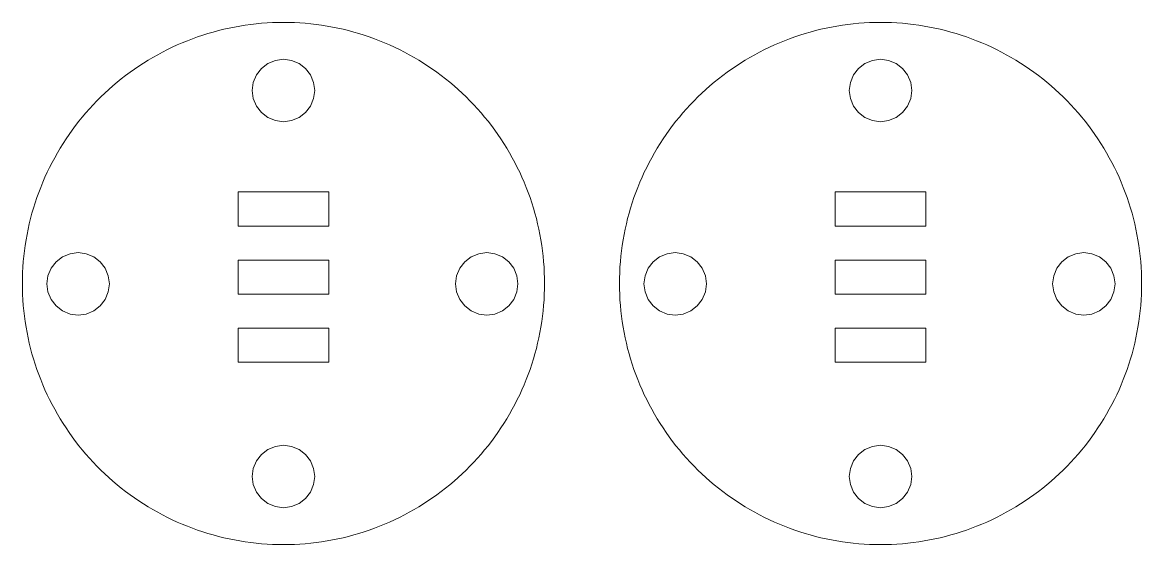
# Model space of a CAD drawing. Extents: x 0 to 2200, y 1000 to 1655.
# Drawn here: x 1699.3 to 1797.9, y 1326.9 to 1372.9 of the extents above; entities that cross this region are included whole.
import ezdxf

# ---------------------------------------------------------------- set-up
doc = ezdxf.new("R2010")
doc.units = 0
doc.layers.add('Layer0', color=7, linetype='BYLAYER', lineweight=5)

msp = doc.modelspace()

# ---------------------------------------------------------------- linework, layer by layer
at = {"layer": 'Layer0'}
for p, q in [((1718.513, 1372.586), (1718.039, 1372.5)), ((1718.989, 1372.661), (1718.513, 1372.586)), ((1719.466, 1372.726), (1718.989, 1372.661)), ((1719.945, 1372.782), (1719.466, 1372.726)), ((1720.424, 1372.827), (1719.945, 1372.782)), ((1720.905, 1372.862), (1720.424, 1372.827)), ((1721.386, 1372.887), (1720.905, 1372.862)), ((1721.867, 1372.903), (1721.386, 1372.887)), ((1722.349, 1372.908), (1721.867, 1372.903)), ((1722.831, 1372.903), (1722.349, 1372.908)), ((1723.312, 1372.887), (1722.831, 1372.903)), ((1723.793, 1372.862), (1723.312, 1372.887)), ((1724.274, 1372.827), (1723.793, 1372.862)), ((1724.753, 1372.782), (1724.274, 1372.827)), ((1725.232, 1372.726), (1724.753, 1372.782)), ((1725.709, 1372.661), (1725.232, 1372.726)), ((1726.185, 1372.586), (1725.709, 1372.661)), ((1726.659, 1372.5), (1726.185, 1372.586)), ((1771.113, 1372.586), (1770.639, 1372.5)), ((1771.589, 1372.661), (1771.113, 1372.586)), ((1772.066, 1372.726), (1771.589, 1372.661)), ((1772.545, 1372.782), (1772.066, 1372.726)), ((1773.024, 1372.827), (1772.545, 1372.782)), ((1773.505, 1372.862), (1773.024, 1372.827)), ((1773.986, 1372.887), (1773.505, 1372.862)), ((1774.467, 1372.903), (1773.986, 1372.887)), ((1774.949, 1372.908), (1774.467, 1372.903)), ((1775.431, 1372.903), (1774.949, 1372.908)), ((1775.912, 1372.887), (1775.431, 1372.903)), ((1776.393, 1372.862), (1775.912, 1372.887)), ((1776.874, 1372.827), (1776.393, 1372.862)), ((1777.353, 1372.782), (1776.874, 1372.827)), ((1777.832, 1372.726), (1777.353, 1372.782)), ((1778.309, 1372.661), (1777.832, 1372.726)), ((1778.785, 1372.586), (1778.309, 1372.661)), ((1779.259, 1372.5), (1778.785, 1372.586)), ((1714.785, 1371.628), (1714.332, 1371.465)), ((1715.242, 1371.782), (1714.785, 1371.628)), ((1715.701, 1371.926), (1715.242, 1371.782)), ((1716.164, 1372.06), (1715.701, 1371.926)), ((1716.629, 1372.185), (1716.164, 1372.06)), ((1717.097, 1372.3), (1716.629, 1372.185)), ((1717.567, 1372.405), (1717.097, 1372.3)), ((1718.039, 1372.5), (1717.567, 1372.405)), ((1727.131, 1372.405), (1726.659, 1372.5)), ((1727.601, 1372.3), (1727.131, 1372.405)), ((1728.069, 1372.185), (1727.601, 1372.3)), ((1728.534, 1372.06), (1728.069, 1372.185)), ((1728.997, 1371.926), (1728.534, 1372.06)), ((1729.456, 1371.782), (1728.997, 1371.926)), ((1729.913, 1371.628), (1729.456, 1371.782)), ((1730.366, 1371.465), (1729.913, 1371.628)), ((1767.385, 1371.628), (1766.932, 1371.465)), ((1767.842, 1371.782), (1767.385, 1371.628)), ((1768.301, 1371.926), (1767.842, 1371.782)), ((1768.764, 1372.06), (1768.301, 1371.926)), ((1769.229, 1372.185), (1768.764, 1372.06)), ((1769.697, 1372.3), (1769.229, 1372.185)), ((1770.167, 1372.405), (1769.697, 1372.3)), ((1770.639, 1372.5), (1770.167, 1372.405)), ((1779.731, 1372.405), (1779.259, 1372.5)), ((1780.201, 1372.3), (1779.731, 1372.405)), ((1780.669, 1372.185), (1780.201, 1372.3)), ((1781.134, 1372.06), (1780.669, 1372.185)), ((1781.597, 1371.926), (1781.134, 1372.06)), ((1782.056, 1371.782), (1781.597, 1371.926)), ((1782.513, 1371.628), (1782.056, 1371.782)), ((1782.966, 1371.465), (1782.513, 1371.628)), ((1712.556, 1370.719), (1712.122, 1370.509)), ((1712.994, 1370.919), (1712.556, 1370.719)), ((1713.436, 1371.11), (1712.994, 1370.919)), ((1713.882, 1371.292), (1713.436, 1371.11)), ((1714.332, 1371.465), (1713.882, 1371.292)), ((1730.816, 1371.292), (1730.366, 1371.465)), ((1731.262, 1371.11), (1730.816, 1371.292)), ((1731.704, 1370.919), (1731.262, 1371.11)), ((1732.142, 1370.719), (1731.704, 1370.919)), ((1732.576, 1370.509), (1732.142, 1370.719)), ((1765.156, 1370.719), (1764.722, 1370.509)), ((1765.594, 1370.919), (1765.156, 1370.719)), ((1766.036, 1371.11), (1765.594, 1370.919)), ((1766.482, 1371.292), (1766.036, 1371.11)), ((1766.932, 1371.465), (1766.482, 1371.292)), ((1783.416, 1371.292), (1782.966, 1371.465)), ((1783.862, 1371.11), (1783.416, 1371.292)), ((1784.304, 1370.919), (1783.862, 1371.11)), ((1784.742, 1370.719), (1784.304, 1370.919)), ((1785.176, 1370.509), (1784.742, 1370.719)), ((1710.434, 1369.581), (1710.025, 1369.327)), ((1710.849, 1369.826), (1710.434, 1369.581)), ((1711.269, 1370.063), (1710.849, 1369.826)), ((1711.693, 1370.29), (1711.269, 1370.063)), ((1712.122, 1370.509), (1711.693, 1370.29)), ((1721.637, 1369.564), (1720.974, 1369.289)), ((1722.349, 1369.658), (1721.637, 1369.564)), ((1723.061, 1369.564), (1722.349, 1369.658)), ((1723.724, 1369.289), (1723.061, 1369.564)), ((1733.005, 1370.29), (1732.576, 1370.509)), ((1733.429, 1370.063), (1733.005, 1370.29)), ((1733.849, 1369.826), (1733.429, 1370.063)), ((1734.264, 1369.581), (1733.849, 1369.826)), ((1734.673, 1369.327), (1734.264, 1369.581)), ((1763.034, 1369.581), (1762.625, 1369.327)), ((1763.449, 1369.826), (1763.034, 1369.581)), ((1763.869, 1370.063), (1763.449, 1369.826)), ((1764.293, 1370.29), (1763.869, 1370.063)), ((1764.722, 1370.509), (1764.293, 1370.29)), ((1774.237, 1369.564), (1773.574, 1369.289)), ((1774.949, 1369.658), (1774.237, 1369.564)), ((1775.661, 1369.564), (1774.949, 1369.658)), ((1776.324, 1369.289), (1775.661, 1369.564)), ((1785.605, 1370.29), (1785.176, 1370.509)), ((1786.029, 1370.063), (1785.605, 1370.29)), ((1786.449, 1369.826), (1786.029, 1370.063)), ((1786.864, 1369.581), (1786.449, 1369.826)), ((1787.273, 1369.327), (1786.864, 1369.581)), ((1709.223, 1368.794), (1708.83, 1368.515)), ((1709.621, 1369.065), (1709.223, 1368.794)), ((1710.025, 1369.327), (1709.621, 1369.065)), ((1720.404, 1368.852), (1719.967, 1368.283)), ((1720.974, 1369.289), (1720.404, 1368.852)), ((1724.294, 1368.852), (1723.724, 1369.289)), ((1724.731, 1368.283), (1724.294, 1368.852)), ((1735.077, 1369.065), (1734.673, 1369.327)), ((1735.475, 1368.794), (1735.077, 1369.065)), ((1735.868, 1368.515), (1735.475, 1368.794)), ((1761.823, 1368.794), (1761.43, 1368.515)), ((1762.221, 1369.065), (1761.823, 1368.794)), ((1762.625, 1369.327), (1762.221, 1369.065)), ((1773.004, 1368.852), (1772.567, 1368.283)), ((1773.574, 1369.289), (1773.004, 1368.852)), ((1776.894, 1368.852), (1776.324, 1369.289)), ((1777.331, 1368.283), (1776.894, 1368.852)), ((1787.677, 1369.065), (1787.273, 1369.327)), ((1788.075, 1368.794), (1787.677, 1369.065)), ((1788.468, 1368.515), (1788.075, 1368.794)), ((1707.688, 1367.629), (1707.32, 1367.318)), ((1708.063, 1367.933), (1707.688, 1367.629)), ((1708.443, 1368.228), (1708.063, 1367.933)), ((1708.83, 1368.515), (1708.443, 1368.228)), ((1719.693, 1367.619), (1719.599, 1366.908)), ((1719.967, 1368.283), (1719.693, 1367.619)), ((1725.005, 1367.619), (1724.731, 1368.283)), ((1725.099, 1366.908), (1725.005, 1367.619)), ((1736.255, 1368.228), (1735.868, 1368.515)), ((1736.635, 1367.933), (1736.255, 1368.228)), ((1737.01, 1367.629), (1736.635, 1367.933)), ((1737.378, 1367.318), (1737.01, 1367.629)), ((1760.288, 1367.629), (1759.92, 1367.318)), ((1760.663, 1367.933), (1760.288, 1367.629)), ((1761.043, 1368.228), (1760.663, 1367.933)), ((1761.43, 1368.515), (1761.043, 1368.228)), ((1772.293, 1367.619), (1772.199, 1366.908)), ((1772.567, 1368.283), (1772.293, 1367.619)), ((1777.605, 1367.619), (1777.331, 1368.283)), ((1777.699, 1366.908), (1777.605, 1367.619)), ((1788.855, 1368.228), (1788.468, 1368.515)), ((1789.235, 1367.933), (1788.855, 1368.228)), ((1789.61, 1367.629), (1789.235, 1367.933)), ((1789.978, 1367.318), (1789.61, 1367.629)), ((1706.604, 1366.674), (1706.257, 1366.34)), ((1706.959, 1367), (1706.604, 1366.674)), ((1707.32, 1367.318), (1706.959, 1367)), ((1719.599, 1366.908), (1719.693, 1366.196)), ((1725.005, 1366.196), (1725.099, 1366.908)), ((1737.739, 1367), (1737.378, 1367.318)), ((1738.094, 1366.674), (1737.739, 1367)), ((1738.441, 1366.34), (1738.094, 1366.674)), ((1759.204, 1366.674), (1758.857, 1366.34)), ((1759.559, 1367), (1759.204, 1366.674)), ((1759.92, 1367.318), (1759.559, 1367)), ((1772.199, 1366.908), (1772.293, 1366.196)), ((1777.605, 1366.196), (1777.699, 1366.908)), ((1790.339, 1367), (1789.978, 1367.318)), ((1790.694, 1366.674), (1790.339, 1367)), ((1791.041, 1366.34), (1790.694, 1366.674)), ((1705.583, 1365.652), (1705.257, 1365.298)), ((1705.916, 1366), (1705.583, 1365.652)), ((1706.257, 1366.34), (1705.916, 1366)), ((1719.693, 1366.196), (1719.967, 1365.533)), ((1724.731, 1365.533), (1725.005, 1366.196)), ((1738.782, 1366), (1738.441, 1366.34)), ((1739.115, 1365.652), (1738.782, 1366)), ((1739.441, 1365.298), (1739.115, 1365.652)), ((1758.183, 1365.652), (1757.857, 1365.298)), ((1758.516, 1366), (1758.183, 1365.652)), ((1758.857, 1366.34), (1758.516, 1366)), ((1772.293, 1366.196), (1772.567, 1365.533)), ((1777.331, 1365.533), (1777.605, 1366.196)), ((1791.382, 1366), (1791.041, 1366.34)), ((1791.715, 1365.652), (1791.382, 1366)), ((1792.041, 1365.298), (1791.715, 1365.652)), ((1704.938, 1364.936), (1704.627, 1364.568)), ((1705.257, 1365.298), (1704.938, 1364.936)), ((1719.967, 1365.533), (1720.404, 1364.963)), ((1720.404, 1364.963), (1720.974, 1364.526)), ((1723.724, 1364.526), (1724.294, 1364.963)), ((1724.294, 1364.963), (1724.731, 1365.533)), ((1739.76, 1364.936), (1739.441, 1365.298)), ((1740.071, 1364.568), (1739.76, 1364.936)), ((1757.538, 1364.936), (1757.227, 1364.568)), ((1757.857, 1365.298), (1757.538, 1364.936)), ((1772.567, 1365.533), (1773.004, 1364.963)), ((1773.004, 1364.963), (1773.574, 1364.526)), ((1776.324, 1364.526), (1776.894, 1364.963)), ((1776.894, 1364.963), (1777.331, 1365.533)), ((1792.36, 1364.936), (1792.041, 1365.298)), ((1792.671, 1364.568), (1792.36, 1364.936)), ((1704.029, 1363.813), (1703.742, 1363.427)), ((1704.324, 1364.194), (1704.029, 1363.813)), ((1704.627, 1364.568), (1704.324, 1364.194)), ((1720.974, 1364.526), (1721.637, 1364.251)), ((1721.637, 1364.251), (1722.349, 1364.158)), ((1722.349, 1364.158), (1723.061, 1364.251)), ((1723.061, 1364.251), (1723.724, 1364.526)), ((1740.374, 1364.194), (1740.071, 1364.568)), ((1740.669, 1363.813), (1740.374, 1364.194)), ((1740.956, 1363.427), (1740.669, 1363.813)), ((1756.629, 1363.813), (1756.342, 1363.427)), ((1756.924, 1364.194), (1756.629, 1363.813)), ((1757.227, 1364.568), (1756.924, 1364.194)), ((1773.574, 1364.526), (1774.237, 1364.251)), ((1774.237, 1364.251), (1774.949, 1364.158)), ((1774.949, 1364.158), (1775.661, 1364.251)), ((1775.661, 1364.251), (1776.324, 1364.526)), ((1792.974, 1364.194), (1792.671, 1364.568)), ((1793.269, 1363.813), (1792.974, 1364.194)), ((1793.556, 1363.427), (1793.269, 1363.813)), ((1703.463, 1363.034), (1703.192, 1362.636)), ((1703.742, 1363.427), (1703.463, 1363.034)), ((1741.235, 1363.034), (1740.956, 1363.427)), ((1741.506, 1362.636), (1741.235, 1363.034)), ((1756.063, 1363.034), (1755.792, 1362.636)), ((1756.342, 1363.427), (1756.063, 1363.034)), ((1793.835, 1363.034), (1793.556, 1363.427)), ((1794.106, 1362.636), (1793.835, 1363.034)), ((1702.676, 1361.822), (1702.43, 1361.408)), ((1702.929, 1362.232), (1702.676, 1361.822)), ((1703.192, 1362.636), (1702.929, 1362.232)), ((1741.769, 1362.232), (1741.506, 1362.636)), ((1742.022, 1361.822), (1741.769, 1362.232)), ((1742.268, 1361.408), (1742.022, 1361.822)), ((1755.276, 1361.822), (1755.03, 1361.408)), ((1755.529, 1362.232), (1755.276, 1361.822)), ((1755.792, 1362.636), (1755.529, 1362.232)), ((1794.369, 1362.232), (1794.106, 1362.636)), ((1794.622, 1361.822), (1794.369, 1362.232)), ((1794.868, 1361.408), (1794.622, 1361.822)), ((1702.194, 1360.988), (1701.966, 1360.563)), ((1702.43, 1361.408), (1702.194, 1360.988)), ((1742.504, 1360.988), (1742.268, 1361.408)), ((1742.732, 1360.563), (1742.504, 1360.988)), ((1754.794, 1360.988), (1754.566, 1360.563)), ((1755.03, 1361.408), (1754.794, 1360.988)), ((1795.104, 1360.988), (1794.868, 1361.408)), ((1795.332, 1360.563), (1795.104, 1360.988)), ((1701.538, 1359.701), (1701.337, 1359.263)), ((1701.748, 1360.134), (1701.538, 1359.701)), ((1701.966, 1360.563), (1701.748, 1360.134)), ((1742.95, 1360.134), (1742.732, 1360.563)), ((1743.16, 1359.701), (1742.95, 1360.134)), ((1743.361, 1359.263), (1743.16, 1359.701)), ((1754.138, 1359.701), (1753.937, 1359.263)), ((1754.348, 1360.134), (1754.138, 1359.701)), ((1754.566, 1360.563), (1754.348, 1360.134)), ((1795.55, 1360.134), (1795.332, 1360.563)), ((1795.76, 1359.701), (1795.55, 1360.134)), ((1795.961, 1359.263), (1795.76, 1359.701)), ((1701.146, 1358.82), (1700.964, 1358.374)), ((1701.337, 1359.263), (1701.146, 1358.82)), ((1743.552, 1358.82), (1743.361, 1359.263)), ((1743.734, 1358.374), (1743.552, 1358.82)), ((1753.746, 1358.82), (1753.564, 1358.374)), ((1753.937, 1359.263), (1753.746, 1358.82)), ((1796.152, 1358.82), (1795.961, 1359.263)), ((1796.334, 1358.374), (1796.152, 1358.82)), ((1700.792, 1357.925), (1700.628, 1357.472)), ((1700.964, 1358.374), (1700.792, 1357.925)), ((1718.349, 1357.969), (1726.349, 1357.969)), ((1718.349, 1354.969), (1718.349, 1357.969)), ((1726.349, 1357.969), (1726.349, 1354.969)), ((1743.906, 1357.925), (1743.734, 1358.374)), ((1744.07, 1357.472), (1743.906, 1357.925)), ((1753.392, 1357.925), (1753.228, 1357.472)), ((1753.564, 1358.374), (1753.392, 1357.925)), ((1770.949, 1354.969), (1770.949, 1357.969)), ((1770.949, 1357.969), (1778.949, 1357.969)), ((1778.949, 1357.969), (1778.949, 1354.969)), ((1796.506, 1357.925), (1796.334, 1358.374)), ((1796.67, 1357.472), (1796.506, 1357.925)), ((1700.475, 1357.015), (1700.331, 1356.555)), ((1700.628, 1357.472), (1700.475, 1357.015)), ((1744.223, 1357.015), (1744.07, 1357.472)), ((1744.367, 1356.555), (1744.223, 1357.015)), ((1753.075, 1357.015), (1752.931, 1356.555)), ((1753.228, 1357.472), (1753.075, 1357.015)), ((1796.823, 1357.015), (1796.67, 1357.472)), ((1796.967, 1356.555), (1796.823, 1357.015)), ((1700.196, 1356.093), (1700.072, 1355.627)), ((1700.331, 1356.555), (1700.196, 1356.093)), ((1744.502, 1356.093), (1744.367, 1356.555)), ((1744.626, 1355.627), (1744.502, 1356.093)), ((1752.796, 1356.093), (1752.672, 1355.627)), ((1752.931, 1356.555), (1752.796, 1356.093)), ((1797.102, 1356.093), (1796.967, 1356.555)), ((1797.226, 1355.627), (1797.102, 1356.093)), ((1699.957, 1355.16), (1699.852, 1354.69)), ((1700.072, 1355.627), (1699.957, 1355.16)), ((1726.349, 1354.969), (1718.349, 1354.969)), ((1744.741, 1355.16), (1744.626, 1355.627)), ((1744.846, 1354.69), (1744.741, 1355.16)), ((1752.557, 1355.16), (1752.452, 1354.69)), ((1752.672, 1355.627), (1752.557, 1355.16)), ((1778.949, 1354.969), (1770.949, 1354.969)), ((1797.341, 1355.16), (1797.226, 1355.627)), ((1797.446, 1354.69), (1797.341, 1355.16)), ((1699.756, 1354.217), (1699.671, 1353.743)), ((1699.852, 1354.69), (1699.756, 1354.217)), ((1744.942, 1354.217), (1744.846, 1354.69)), ((1745.027, 1353.743), (1744.942, 1354.217)), ((1752.356, 1354.217), (1752.271, 1353.743)), ((1752.452, 1354.69), (1752.356, 1354.217)), ((1797.542, 1354.217), (1797.446, 1354.69)), ((1797.627, 1353.743), (1797.542, 1354.217)), ((1699.596, 1353.268), (1699.53, 1352.79)), ((1699.671, 1353.743), (1699.596, 1353.268)), ((1745.102, 1353.268), (1745.027, 1353.743)), ((1745.168, 1352.79), (1745.102, 1353.268)), ((1752.196, 1353.268), (1752.13, 1352.79)), ((1752.271, 1353.743), (1752.196, 1353.268)), ((1797.702, 1353.268), (1797.627, 1353.743)), ((1797.768, 1352.79), (1797.702, 1353.268)), ((1699.43, 1351.832), (1699.394, 1351.352)), ((1699.475, 1352.312), (1699.43, 1351.832)), ((1699.53, 1352.79), (1699.475, 1352.312)), ((1702.314, 1351.818), (1701.877, 1351.249)), ((1702.884, 1352.255), (1702.314, 1351.818)), ((1703.547, 1352.53), (1702.884, 1352.255)), ((1704.259, 1352.624), (1703.547, 1352.53)), ((1704.971, 1352.53), (1704.259, 1352.624)), ((1705.634, 1352.255), (1704.971, 1352.53)), ((1706.203, 1351.818), (1705.634, 1352.255)), ((1706.64, 1351.249), (1706.203, 1351.818)), ((1718.349, 1351.969), (1726.349, 1351.969)), ((1718.349, 1348.969), (1718.349, 1351.969)), ((1726.349, 1351.969), (1726.349, 1348.969)), ((1738.314, 1351.818), (1737.877, 1351.249)), ((1738.884, 1352.255), (1738.314, 1351.818)), ((1739.547, 1352.53), (1738.884, 1352.255)), ((1740.259, 1352.624), (1739.547, 1352.53)), ((1740.971, 1352.53), (1740.259, 1352.624)), ((1741.634, 1352.255), (1740.971, 1352.53)), ((1742.203, 1351.818), (1741.634, 1352.255)), ((1742.64, 1351.249), (1742.203, 1351.818)), ((1745.223, 1352.312), (1745.168, 1352.79)), ((1745.268, 1351.832), (1745.223, 1352.312)), ((1745.304, 1351.352), (1745.268, 1351.832)), ((1752.03, 1351.832), (1751.994, 1351.352)), ((1752.075, 1352.312), (1752.03, 1351.832)), ((1752.13, 1352.79), (1752.075, 1352.312)), ((1754.914, 1351.818), (1754.477, 1351.249)), ((1755.484, 1352.255), (1754.914, 1351.818)), ((1756.147, 1352.53), (1755.484, 1352.255)), ((1756.859, 1352.624), (1756.147, 1352.53)), ((1757.571, 1352.53), (1756.859, 1352.624)), ((1758.234, 1352.255), (1757.571, 1352.53)), ((1758.803, 1351.818), (1758.234, 1352.255)), ((1759.24, 1351.249), (1758.803, 1351.818)), ((1770.949, 1348.969), (1770.949, 1351.969)), ((1770.949, 1351.969), (1778.949, 1351.969)), ((1778.949, 1351.969), (1778.949, 1348.969)), ((1790.914, 1351.818), (1790.477, 1351.249)), ((1791.484, 1352.255), (1790.914, 1351.818)), ((1792.147, 1352.53), (1791.484, 1352.255)), ((1792.859, 1352.624), (1792.147, 1352.53)), ((1793.571, 1352.53), (1792.859, 1352.624)), ((1794.234, 1352.255), (1793.571, 1352.53)), ((1794.803, 1351.818), (1794.234, 1352.255)), ((1795.24, 1351.249), (1794.803, 1351.818)), ((1797.823, 1352.312), (1797.768, 1352.79)), ((1797.868, 1351.832), (1797.823, 1352.312)), ((1797.904, 1351.352), (1797.868, 1351.832)), ((1699.369, 1350.871), (1699.354, 1350.389)), ((1699.394, 1351.352), (1699.369, 1350.871)), ((1701.877, 1351.249), (1701.603, 1350.586)), ((1706.915, 1350.586), (1706.64, 1351.249)), ((1737.877, 1351.249), (1737.603, 1350.586)), ((1742.915, 1350.586), (1742.64, 1351.249)), ((1745.329, 1350.871), (1745.304, 1351.352)), ((1745.344, 1350.389), (1745.329, 1350.871)), ((1751.969, 1350.871), (1751.954, 1350.389)), ((1751.994, 1351.352), (1751.969, 1350.871)), ((1754.477, 1351.249), (1754.203, 1350.586)), ((1759.515, 1350.586), (1759.24, 1351.249)), ((1790.477, 1351.249), (1790.203, 1350.586)), ((1795.515, 1350.586), (1795.24, 1351.249)), ((1797.929, 1350.871), (1797.904, 1351.352)), ((1797.944, 1350.389), (1797.929, 1350.871)), ((1699.354, 1350.389), (1699.349, 1349.908)), ((1699.349, 1349.908), (1699.354, 1349.426)), ((1701.603, 1350.586), (1701.509, 1349.874)), ((1701.509, 1349.874), (1701.603, 1349.162)), ((1707.009, 1349.874), (1706.915, 1350.586)), ((1706.915, 1349.162), (1707.009, 1349.874)), ((1737.603, 1350.586), (1737.509, 1349.874)), ((1737.509, 1349.874), (1737.603, 1349.162)), ((1743.009, 1349.874), (1742.915, 1350.586)), ((1742.915, 1349.162), (1743.009, 1349.874)), ((1745.349, 1349.908), (1745.344, 1350.389)), ((1745.344, 1349.426), (1745.349, 1349.908)), ((1751.954, 1350.389), (1751.949, 1349.908)), ((1751.949, 1349.908), (1751.954, 1349.426)), ((1754.203, 1350.586), (1754.109, 1349.874)), ((1754.109, 1349.874), (1754.203, 1349.162)), ((1759.609, 1349.874), (1759.515, 1350.586)), ((1759.515, 1349.162), (1759.609, 1349.874)), ((1790.203, 1350.586), (1790.109, 1349.874)), ((1790.109, 1349.874), (1790.203, 1349.162)), ((1795.609, 1349.874), (1795.515, 1350.586)), ((1795.515, 1349.162), (1795.609, 1349.874)), ((1797.949, 1349.908), (1797.944, 1350.389)), ((1797.944, 1349.426), (1797.949, 1349.908)), ((1699.354, 1349.426), (1699.369, 1348.944)), ((1699.369, 1348.944), (1699.394, 1348.463)), ((1701.603, 1349.162), (1701.877, 1348.499)), ((1706.64, 1348.499), (1706.915, 1349.162)), ((1726.349, 1348.969), (1718.349, 1348.969)), ((1737.603, 1349.162), (1737.877, 1348.499)), ((1742.64, 1348.499), (1742.915, 1349.162)), ((1745.304, 1348.463), (1745.329, 1348.944)), ((1745.329, 1348.944), (1745.344, 1349.426)), ((1751.954, 1349.426), (1751.969, 1348.944)), ((1751.969, 1348.944), (1751.994, 1348.463)), ((1754.203, 1349.162), (1754.477, 1348.499)), ((1759.24, 1348.499), (1759.515, 1349.162)), ((1778.949, 1348.969), (1770.949, 1348.969)), ((1790.203, 1349.162), (1790.477, 1348.499)), ((1795.24, 1348.499), (1795.515, 1349.162)), ((1797.904, 1348.463), (1797.929, 1348.944)), ((1797.929, 1348.944), (1797.944, 1349.426)), ((1699.394, 1348.463), (1699.43, 1347.983)), ((1699.43, 1347.983), (1699.475, 1347.503)), ((1701.877, 1348.499), (1702.314, 1347.929)), ((1702.314, 1347.929), (1702.884, 1347.492)), ((1705.634, 1347.492), (1706.203, 1347.929)), ((1706.203, 1347.929), (1706.64, 1348.499)), ((1737.877, 1348.499), (1738.314, 1347.929)), ((1738.314, 1347.929), (1738.884, 1347.492)), ((1741.634, 1347.492), (1742.203, 1347.929)), ((1742.203, 1347.929), (1742.64, 1348.499)), ((1745.223, 1347.503), (1745.268, 1347.983)), ((1745.268, 1347.983), (1745.304, 1348.463)), ((1751.994, 1348.463), (1752.03, 1347.983)), ((1752.03, 1347.983), (1752.075, 1347.503)), ((1754.477, 1348.499), (1754.914, 1347.929)), ((1754.914, 1347.929), (1755.484, 1347.492)), ((1758.234, 1347.492), (1758.803, 1347.929)), ((1758.803, 1347.929), (1759.24, 1348.499)), ((1790.477, 1348.499), (1790.914, 1347.929)), ((1790.914, 1347.929), (1791.484, 1347.492)), ((1794.234, 1347.492), (1794.803, 1347.929)), ((1794.803, 1347.929), (1795.24, 1348.499)), ((1797.823, 1347.503), (1797.868, 1347.983)), ((1797.868, 1347.983), (1797.904, 1348.463)), ((1699.475, 1347.503), (1699.53, 1347.025)), ((1699.53, 1347.025), (1699.596, 1346.548)), ((1702.884, 1347.492), (1703.547, 1347.218)), ((1703.547, 1347.218), (1704.259, 1347.124)), ((1704.259, 1347.124), (1704.971, 1347.218)), ((1704.971, 1347.218), (1705.634, 1347.492)), ((1738.884, 1347.492), (1739.547, 1347.218)), ((1739.547, 1347.218), (1740.259, 1347.124)), ((1740.259, 1347.124), (1740.971, 1347.218)), ((1740.971, 1347.218), (1741.634, 1347.492)), ((1745.102, 1346.548), (1745.168, 1347.025)), ((1745.168, 1347.025), (1745.223, 1347.503)), ((1752.075, 1347.503), (1752.13, 1347.025)), ((1752.13, 1347.025), (1752.196, 1346.548)), ((1755.484, 1347.492), (1756.147, 1347.218)), ((1756.147, 1347.218), (1756.859, 1347.124)), ((1756.859, 1347.124), (1757.571, 1347.218)), ((1757.571, 1347.218), (1758.234, 1347.492)), ((1791.484, 1347.492), (1792.147, 1347.218)), ((1792.147, 1347.218), (1792.859, 1347.124)), ((1792.859, 1347.124), (1793.571, 1347.218)), ((1793.571, 1347.218), (1794.234, 1347.492)), ((1797.702, 1346.548), (1797.768, 1347.025)), ((1797.768, 1347.025), (1797.823, 1347.503)), ((1699.596, 1346.548), (1699.671, 1346.072)), ((1699.671, 1346.072), (1699.756, 1345.598)), ((1718.349, 1345.969), (1726.349, 1345.969)), ((1718.349, 1342.969), (1718.349, 1345.969)), ((1726.349, 1345.969), (1726.349, 1342.969)), ((1744.942, 1345.598), (1745.027, 1346.072)), ((1745.027, 1346.072), (1745.102, 1346.548)), ((1752.196, 1346.548), (1752.271, 1346.072)), ((1752.271, 1346.072), (1752.356, 1345.598)), ((1770.949, 1342.969), (1770.949, 1345.969)), ((1770.949, 1345.969), (1778.949, 1345.969)), ((1778.949, 1345.969), (1778.949, 1342.969)), ((1797.542, 1345.598), (1797.627, 1346.072)), ((1797.627, 1346.072), (1797.702, 1346.548)), ((1699.756, 1345.598), (1699.852, 1345.126)), ((1699.852, 1345.126), (1699.957, 1344.656)), ((1744.741, 1344.656), (1744.846, 1345.126)), ((1744.846, 1345.126), (1744.942, 1345.598)), ((1752.356, 1345.598), (1752.452, 1345.126)), ((1752.452, 1345.126), (1752.557, 1344.656)), ((1797.341, 1344.656), (1797.446, 1345.126)), ((1797.446, 1345.126), (1797.542, 1345.598)), ((1699.957, 1344.656), (1700.072, 1344.188)), ((1700.072, 1344.188), (1700.196, 1343.722)), ((1744.502, 1343.722), (1744.626, 1344.188)), ((1744.626, 1344.188), (1744.741, 1344.656)), ((1752.557, 1344.656), (1752.672, 1344.188)), ((1752.672, 1344.188), (1752.796, 1343.722)), ((1797.102, 1343.722), (1797.226, 1344.188)), ((1797.226, 1344.188), (1797.341, 1344.656)), ((1700.196, 1343.722), (1700.331, 1343.26)), ((1700.331, 1343.26), (1700.475, 1342.8)), ((1726.349, 1342.969), (1718.349, 1342.969)), ((1744.223, 1342.8), (1744.367, 1343.26)), ((1744.367, 1343.26), (1744.502, 1343.722)), ((1752.796, 1343.722), (1752.931, 1343.26)), ((1752.931, 1343.26), (1753.075, 1342.8)), ((1778.949, 1342.969), (1770.949, 1342.969)), ((1796.823, 1342.8), (1796.967, 1343.26)), ((1796.967, 1343.26), (1797.102, 1343.722)), ((1700.475, 1342.8), (1700.628, 1342.344)), ((1700.628, 1342.344), (1700.792, 1341.89)), ((1743.906, 1341.89), (1744.07, 1342.344)), ((1744.07, 1342.344), (1744.223, 1342.8)), ((1753.075, 1342.8), (1753.228, 1342.344)), ((1753.228, 1342.344), (1753.392, 1341.89)), ((1796.506, 1341.89), (1796.67, 1342.344)), ((1796.67, 1342.344), (1796.823, 1342.8)), ((1700.792, 1341.89), (1700.964, 1341.441)), ((1700.964, 1341.441), (1701.146, 1340.995)), ((1701.146, 1340.995), (1701.337, 1340.553)), ((1743.361, 1340.553), (1743.552, 1340.995)), ((1743.552, 1340.995), (1743.734, 1341.441)), ((1743.734, 1341.441), (1743.906, 1341.89)), ((1753.392, 1341.89), (1753.564, 1341.441)), ((1753.564, 1341.441), (1753.746, 1340.995)), ((1753.746, 1340.995), (1753.937, 1340.553)), ((1795.961, 1340.553), (1796.152, 1340.995)), ((1796.152, 1340.995), (1796.334, 1341.441)), ((1796.334, 1341.441), (1796.506, 1341.89)), ((1701.337, 1340.553), (1701.538, 1340.115)), ((1701.538, 1340.115), (1701.748, 1339.681)), ((1742.95, 1339.681), (1743.16, 1340.115)), ((1743.16, 1340.115), (1743.361, 1340.553)), ((1753.937, 1340.553), (1754.138, 1340.115)), ((1754.138, 1340.115), (1754.348, 1339.681)), ((1795.55, 1339.681), (1795.76, 1340.115)), ((1795.76, 1340.115), (1795.961, 1340.553)), ((1701.748, 1339.681), (1701.966, 1339.252)), ((1701.966, 1339.252), (1702.194, 1338.827)), ((1742.504, 1338.827), (1742.732, 1339.252)), ((1742.732, 1339.252), (1742.95, 1339.681)), ((1754.348, 1339.681), (1754.566, 1339.252)), ((1754.566, 1339.252), (1754.794, 1338.827)), ((1795.104, 1338.827), (1795.332, 1339.252)), ((1795.332, 1339.252), (1795.55, 1339.681)), ((1702.194, 1338.827), (1702.43, 1338.408)), ((1702.43, 1338.408), (1702.676, 1337.993)), ((1742.022, 1337.993), (1742.268, 1338.408)), ((1742.268, 1338.408), (1742.504, 1338.827)), ((1754.794, 1338.827), (1755.03, 1338.408)), ((1755.03, 1338.408), (1755.276, 1337.993)), ((1794.622, 1337.993), (1794.868, 1338.408)), ((1794.868, 1338.408), (1795.104, 1338.827)), ((1702.676, 1337.993), (1702.929, 1337.584)), ((1702.929, 1337.584), (1703.192, 1337.18)), ((1703.192, 1337.18), (1703.463, 1336.781)), ((1741.235, 1336.781), (1741.506, 1337.18)), ((1741.506, 1337.18), (1741.769, 1337.584)), ((1741.769, 1337.584), (1742.022, 1337.993)), ((1755.276, 1337.993), (1755.529, 1337.584)), ((1755.529, 1337.584), (1755.792, 1337.18)), ((1755.792, 1337.18), (1756.063, 1336.781)), ((1793.835, 1336.781), (1794.106, 1337.18)), ((1794.106, 1337.18), (1794.369, 1337.584)), ((1794.369, 1337.584), (1794.622, 1337.993)), ((1703.463, 1336.781), (1703.742, 1336.389)), ((1703.742, 1336.389), (1704.029, 1336.002)), ((1740.669, 1336.002), (1740.956, 1336.389)), ((1740.956, 1336.389), (1741.235, 1336.781)), ((1756.063, 1336.781), (1756.342, 1336.389)), ((1756.342, 1336.389), (1756.629, 1336.002)), ((1793.269, 1336.002), (1793.556, 1336.389)), ((1793.556, 1336.389), (1793.835, 1336.781)), ((1704.029, 1336.002), (1704.324, 1335.621)), ((1704.324, 1335.621), (1704.627, 1335.247)), ((1704.627, 1335.247), (1704.938, 1334.879)), ((1720.974, 1335.289), (1720.404, 1334.852)), ((1721.637, 1335.564), (1720.974, 1335.289)), ((1722.349, 1335.658), (1721.637, 1335.564)), ((1723.061, 1335.564), (1722.349, 1335.658)), ((1723.724, 1335.289), (1723.061, 1335.564)), ((1724.294, 1334.852), (1723.724, 1335.289)), ((1739.76, 1334.879), (1740.071, 1335.247)), ((1740.071, 1335.247), (1740.374, 1335.621)), ((1740.374, 1335.621), (1740.669, 1336.002)), ((1756.629, 1336.002), (1756.924, 1335.621)), ((1756.924, 1335.621), (1757.227, 1335.247)), ((1757.227, 1335.247), (1757.538, 1334.879)), ((1773.574, 1335.289), (1773.004, 1334.852)), ((1774.237, 1335.564), (1773.574, 1335.289)), ((1774.949, 1335.658), (1774.237, 1335.564)), ((1775.661, 1335.564), (1774.949, 1335.658)), ((1776.324, 1335.289), (1775.661, 1335.564)), ((1776.894, 1334.852), (1776.324, 1335.289)), ((1792.36, 1334.879), (1792.671, 1335.247)), ((1792.671, 1335.247), (1792.974, 1335.621)), ((1792.974, 1335.621), (1793.269, 1336.002)), ((1704.938, 1334.879), (1705.257, 1334.518)), ((1705.257, 1334.518), (1705.583, 1334.163)), ((1705.583, 1334.163), (1705.916, 1333.815)), ((1719.967, 1334.283), (1719.693, 1333.619)), ((1720.404, 1334.852), (1719.967, 1334.283)), ((1724.731, 1334.283), (1724.294, 1334.852)), ((1725.005, 1333.619), (1724.731, 1334.283)), ((1738.782, 1333.815), (1739.115, 1334.163)), ((1739.115, 1334.163), (1739.441, 1334.518)), ((1739.441, 1334.518), (1739.76, 1334.879)), ((1757.538, 1334.879), (1757.857, 1334.518)), ((1757.857, 1334.518), (1758.183, 1334.163)), ((1758.183, 1334.163), (1758.516, 1333.815)), ((1772.567, 1334.283), (1772.293, 1333.619)), ((1773.004, 1334.852), (1772.567, 1334.283)), ((1777.331, 1334.283), (1776.894, 1334.852)), ((1777.605, 1333.619), (1777.331, 1334.283)), ((1791.382, 1333.815), (1791.715, 1334.163)), ((1791.715, 1334.163), (1792.041, 1334.518)), ((1792.041, 1334.518), (1792.36, 1334.879)), ((1705.916, 1333.815), (1706.257, 1333.475)), ((1706.257, 1333.475), (1706.604, 1333.141)), ((1706.604, 1333.141), (1706.959, 1332.815)), ((1719.693, 1333.619), (1719.599, 1332.908)), ((1725.099, 1332.908), (1725.005, 1333.619)), ((1737.739, 1332.815), (1738.094, 1333.141)), ((1738.094, 1333.141), (1738.441, 1333.475)), ((1738.441, 1333.475), (1738.782, 1333.815)), ((1758.516, 1333.815), (1758.857, 1333.475)), ((1758.857, 1333.475), (1759.204, 1333.141)), ((1759.204, 1333.141), (1759.559, 1332.815)), ((1772.293, 1333.619), (1772.199, 1332.908)), ((1777.699, 1332.908), (1777.605, 1333.619)), ((1790.339, 1332.815), (1790.694, 1333.141)), ((1790.694, 1333.141), (1791.041, 1333.475)), ((1791.041, 1333.475), (1791.382, 1333.815)), ((1706.959, 1332.815), (1707.32, 1332.497)), ((1707.32, 1332.497), (1707.688, 1332.186)), ((1707.688, 1332.186), (1708.063, 1331.883)), ((1719.599, 1332.908), (1719.693, 1332.196)), ((1719.693, 1332.196), (1719.967, 1331.533)), ((1724.731, 1331.533), (1725.005, 1332.196)), ((1725.005, 1332.196), (1725.099, 1332.908)), ((1736.635, 1331.883), (1737.01, 1332.186)), ((1737.01, 1332.186), (1737.378, 1332.497)), ((1737.378, 1332.497), (1737.739, 1332.815)), ((1759.559, 1332.815), (1759.92, 1332.497)), ((1759.92, 1332.497), (1760.288, 1332.186)), ((1760.288, 1332.186), (1760.663, 1331.883)), ((1772.199, 1332.908), (1772.293, 1332.196)), ((1772.293, 1332.196), (1772.567, 1331.533)), ((1777.331, 1331.533), (1777.605, 1332.196)), ((1777.605, 1332.196), (1777.699, 1332.908)), ((1789.235, 1331.883), (1789.61, 1332.186)), ((1789.61, 1332.186), (1789.978, 1332.497)), ((1789.978, 1332.497), (1790.339, 1332.815)), ((1708.063, 1331.883), (1708.443, 1331.587)), ((1708.443, 1331.587), (1708.83, 1331.3)), ((1708.83, 1331.3), (1709.223, 1331.021)), ((1719.967, 1331.533), (1720.404, 1330.963)), ((1724.294, 1330.963), (1724.731, 1331.533)), ((1735.475, 1331.021), (1735.868, 1331.3)), ((1735.868, 1331.3), (1736.255, 1331.587)), ((1736.255, 1331.587), (1736.635, 1331.883)), ((1760.663, 1331.883), (1761.043, 1331.587)), ((1761.043, 1331.587), (1761.43, 1331.3)), ((1761.43, 1331.3), (1761.823, 1331.021)), ((1772.567, 1331.533), (1773.004, 1330.963)), ((1776.894, 1330.963), (1777.331, 1331.533)), ((1788.075, 1331.021), (1788.468, 1331.3)), ((1788.468, 1331.3), (1788.855, 1331.587)), ((1788.855, 1331.587), (1789.235, 1331.883)), ((1709.223, 1331.021), (1709.621, 1330.75)), ((1709.621, 1330.75), (1710.025, 1330.488)), ((1710.025, 1330.488), (1710.434, 1330.234)), ((1710.434, 1330.234), (1710.849, 1329.989)), ((1720.404, 1330.963), (1720.974, 1330.526)), ((1720.974, 1330.526), (1721.637, 1330.251)), ((1721.637, 1330.251), (1722.349, 1330.158)), ((1722.349, 1330.158), (1723.061, 1330.251)), ((1723.061, 1330.251), (1723.724, 1330.526)), ((1723.724, 1330.526), (1724.294, 1330.963)), ((1733.849, 1329.989), (1734.264, 1330.234)), ((1734.264, 1330.234), (1734.673, 1330.488)), ((1734.673, 1330.488), (1735.077, 1330.75)), ((1735.077, 1330.75), (1735.475, 1331.021)), ((1761.823, 1331.021), (1762.221, 1330.75)), ((1762.221, 1330.75), (1762.625, 1330.488)), ((1762.625, 1330.488), (1763.034, 1330.234)), ((1763.034, 1330.234), (1763.449, 1329.989)), ((1773.004, 1330.963), (1773.574, 1330.526)), ((1773.574, 1330.526), (1774.237, 1330.251)), ((1774.237, 1330.251), (1774.949, 1330.158)), ((1774.949, 1330.158), (1775.661, 1330.251)), ((1775.661, 1330.251), (1776.324, 1330.526)), ((1776.324, 1330.526), (1776.894, 1330.963)), ((1786.449, 1329.989), (1786.864, 1330.234)), ((1786.864, 1330.234), (1787.273, 1330.488)), ((1787.273, 1330.488), (1787.677, 1330.75)), ((1787.677, 1330.75), (1788.075, 1331.021)), ((1710.849, 1329.989), (1711.269, 1329.753)), ((1711.269, 1329.753), (1711.693, 1329.525)), ((1711.693, 1329.525), (1712.122, 1329.306)), ((1712.122, 1329.306), (1712.556, 1329.097)), ((1732.142, 1329.097), (1732.576, 1329.306)), ((1732.576, 1329.306), (1733.005, 1329.525)), ((1733.005, 1329.525), (1733.429, 1329.753)), ((1733.429, 1329.753), (1733.849, 1329.989)), ((1763.449, 1329.989), (1763.869, 1329.753)), ((1763.869, 1329.753), (1764.293, 1329.525)), ((1764.293, 1329.525), (1764.722, 1329.306)), ((1764.722, 1329.306), (1765.156, 1329.097)), ((1784.742, 1329.097), (1785.176, 1329.306)), ((1785.176, 1329.306), (1785.605, 1329.525)), ((1785.605, 1329.525), (1786.029, 1329.753)), ((1786.029, 1329.753), (1786.449, 1329.989)), ((1712.556, 1329.097), (1712.994, 1328.896)), ((1712.994, 1328.896), (1713.436, 1328.705)), ((1713.436, 1328.705), (1713.882, 1328.523)), ((1713.882, 1328.523), (1714.332, 1328.35)), ((1714.332, 1328.35), (1714.785, 1328.187)), ((1714.785, 1328.187), (1715.242, 1328.033)), ((1729.456, 1328.033), (1729.913, 1328.187)), ((1729.913, 1328.187), (1730.366, 1328.35)), ((1730.366, 1328.35), (1730.816, 1328.523)), ((1730.816, 1328.523), (1731.262, 1328.705)), ((1731.262, 1328.705), (1731.704, 1328.896)), ((1731.704, 1328.896), (1732.142, 1329.097)), ((1765.156, 1329.097), (1765.594, 1328.896)), ((1765.594, 1328.896), (1766.036, 1328.705)), ((1766.036, 1328.705), (1766.482, 1328.523)), ((1766.482, 1328.523), (1766.932, 1328.35)), ((1766.932, 1328.35), (1767.385, 1328.187)), ((1767.385, 1328.187), (1767.842, 1328.033)), ((1782.056, 1328.033), (1782.513, 1328.187)), ((1782.513, 1328.187), (1782.966, 1328.35)), ((1782.966, 1328.35), (1783.416, 1328.523)), ((1783.416, 1328.523), (1783.862, 1328.705)), ((1783.862, 1328.705), (1784.304, 1328.896)), ((1784.304, 1328.896), (1784.742, 1329.097)), ((1715.242, 1328.033), (1715.701, 1327.889)), ((1715.701, 1327.889), (1716.164, 1327.755)), ((1716.164, 1327.755), (1716.629, 1327.63)), ((1716.629, 1327.63), (1717.097, 1327.515)), ((1717.097, 1327.515), (1717.567, 1327.41)), ((1717.567, 1327.41), (1718.039, 1327.315)), ((1718.039, 1327.315), (1718.513, 1327.23)), ((1718.513, 1327.23), (1718.989, 1327.154)), ((1725.709, 1327.154), (1726.185, 1327.23)), ((1726.185, 1327.23), (1726.659, 1327.315)), ((1726.659, 1327.315), (1727.131, 1327.41)), ((1727.131, 1327.41), (1727.601, 1327.515)), ((1727.601, 1327.515), (1728.069, 1327.63)), ((1728.069, 1327.63), (1728.534, 1327.755)), ((1728.534, 1327.755), (1728.997, 1327.889)), ((1728.997, 1327.889), (1729.456, 1328.033)), ((1767.842, 1328.033), (1768.301, 1327.889)), ((1768.301, 1327.889), (1768.764, 1327.755)), ((1768.764, 1327.755), (1769.229, 1327.63)), ((1769.229, 1327.63), (1769.697, 1327.515)), ((1769.697, 1327.515), (1770.167, 1327.41)), ((1770.167, 1327.41), (1770.639, 1327.315)), ((1770.639, 1327.315), (1771.113, 1327.23)), ((1771.113, 1327.23), (1771.589, 1327.154)), ((1778.309, 1327.154), (1778.785, 1327.23)), ((1778.785, 1327.23), (1779.259, 1327.315)), ((1779.259, 1327.315), (1779.731, 1327.41)), ((1779.731, 1327.41), (1780.201, 1327.515)), ((1780.201, 1327.515), (1780.669, 1327.63)), ((1780.669, 1327.63), (1781.134, 1327.755)), ((1781.134, 1327.755), (1781.597, 1327.889)), ((1781.597, 1327.889), (1782.056, 1328.033)), ((1718.989, 1327.154), (1719.466, 1327.089)), ((1719.466, 1327.089), (1719.945, 1327.034)), ((1719.945, 1327.034), (1720.424, 1326.988)), ((1720.424, 1326.988), (1720.905, 1326.953)), ((1720.905, 1326.953), (1721.386, 1326.928)), ((1721.386, 1326.928), (1721.867, 1326.913)), ((1721.867, 1326.913), (1722.349, 1326.908)), ((1722.349, 1326.908), (1722.831, 1326.913)), ((1722.831, 1326.913), (1723.312, 1326.928)), ((1723.312, 1326.928), (1723.793, 1326.953)), ((1723.793, 1326.953), (1724.274, 1326.988)), ((1724.274, 1326.988), (1724.753, 1327.034)), ((1724.753, 1327.034), (1725.232, 1327.089)), ((1725.232, 1327.089), (1725.709, 1327.154)), ((1771.589, 1327.154), (1772.066, 1327.089)), ((1772.066, 1327.089), (1772.545, 1327.034)), ((1772.545, 1327.034), (1773.024, 1326.988)), ((1773.024, 1326.988), (1773.505, 1326.953)), ((1773.505, 1326.953), (1773.986, 1326.928)), ((1773.986, 1326.928), (1774.467, 1326.913)), ((1774.467, 1326.913), (1774.949, 1326.908)), ((1774.949, 1326.908), (1775.431, 1326.913)), ((1775.431, 1326.913), (1775.912, 1326.928)), ((1775.912, 1326.928), (1776.393, 1326.953)), ((1776.393, 1326.953), (1776.874, 1326.988)), ((1776.874, 1326.988), (1777.353, 1327.034)), ((1777.353, 1327.034), (1777.832, 1327.089)), ((1777.832, 1327.089), (1778.309, 1327.154))]:
    msp.add_line(p, q, dxfattribs=at)

doc.saveas('drawing.dxf')
